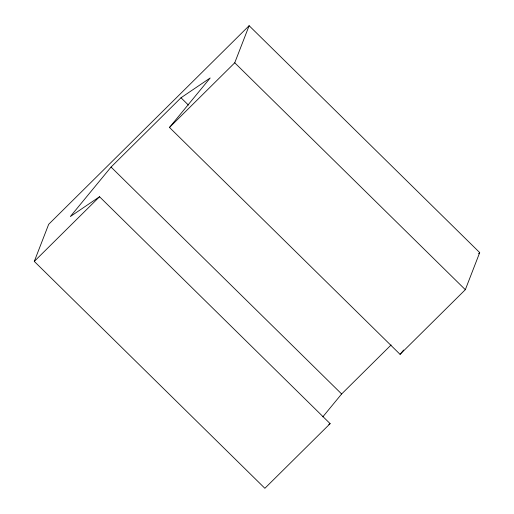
<?xml version="1.0" encoding="UTF-8"?>
<svg xmlns="http://www.w3.org/2000/svg" width="514" height="514" viewBox="0 0 514 514"><rect width="100%" height="100%" fill="white"/><g stroke="black" fill="none" stroke-linecap="round" stroke-linejoin="round"><path stroke-width="0.77" d="M34.29 261.401L48.676 224.31L249.129 25.7L479.71 252.599L465.324 289.69L400.072 354.345L169.485 127.446L210.213 77.961L180.999 97.776L111.056 167.069L70.328 216.555L99.543 196.74L330.129 423.645L264.871 488.3L34.29 261.401L99.543 196.74M169.485 127.446L234.744 62.792L249.129 25.7M322.798 416.86L341.637 393.975L391.109 344.958M400.072 354.345L403.631 350.015M478.573 253.73L479.71 252.599M328.799 424.545L330.129 423.645M234.744 62.792L465.324 289.69M180.999 97.776L188.432 105.094M111.056 167.069L341.637 393.975"/></g></svg>
